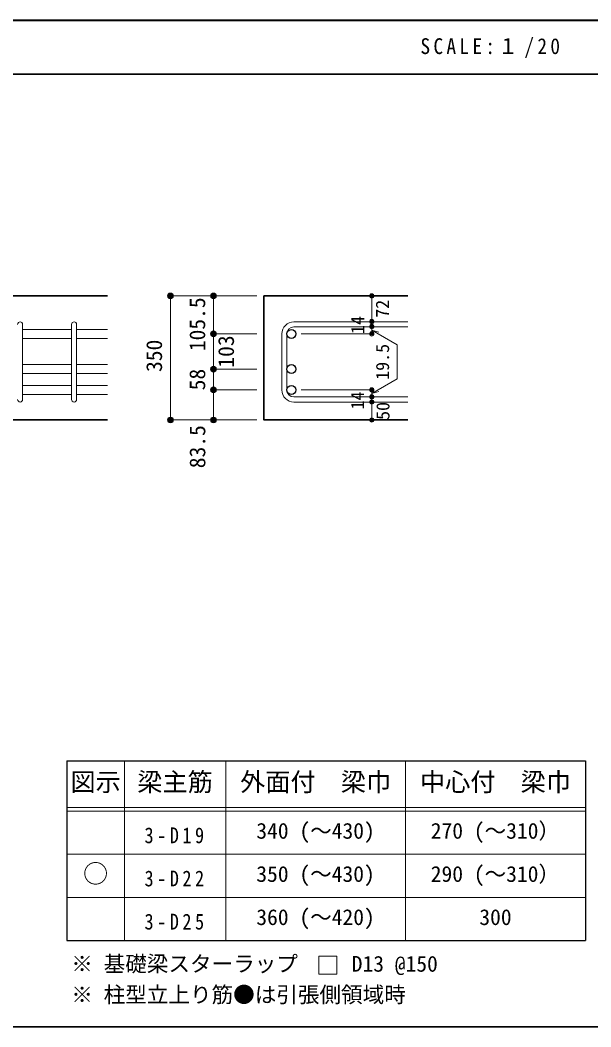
# Model space of a CAD drawing. Units: millimetres at full size, sheet at 1:20. Extents: x -3982 to 3969, y -2797 to 2801.
# Drawn here: x 835 to 2422, y 2 to 2801 of the extents above; entities that cross this region are included whole.
import ezdxf
from ezdxf.enums import TextEntityAlignment as Align

# ---------------------------------------------------------------- set-up
doc = ezdxf.new("R2010")
doc.units = ezdxf.units.MM
doc.header["$LTSCALE"] = 20
doc.header["$PDMODE"] = 32
doc.header["$PDSIZE"] = 12
for name, color, linetype, lineweight in [('6-1_躯体線', 2, 'Continuous', 35), ('6-5_梁主筋', 7, 'Continuous', 18), ('6-6_S.T.P.', 7, 'Continuous', 18), ('6-7_文字', 7, 'Continuous', 18), ('6-D_寸法', 4, 'Continuous', 9), ('6-E_枠', 7, 'Continuous', 18), ('F-0_枠', 6, 'Continuous', 40)]:
    doc.layers.add(name, color=color, linetype=linetype, lineweight=lineweight)
doc.styles.add('ＭＳ ゴシック', font='')
doc.styles.get('ＭＳ ゴシック').set_extended_font_data('MS Gothic')

msp = doc.modelspace()

# ---------------------------------------------------------------- linework, layer by layer
at = {"layer": '6-1_躯体線'}
for p, q in [((1078.29, 2034.12), (128.29, 2034.12)), ((1512.96, 2034.12), (1912.96, 2034.12)), ((1078.29, 1689.12), (678.29, 1689.12))]:
    msp.add_line(p, q, dxfattribs=at)
msp.add_lwpolyline([(1512.96, 2034.12), (1512.96, 1689.12), (1912.96, 1689.12)], dxfattribs=at)
at = {"layer": '6-5_梁主筋'}
for p, q in [((978.29, 1941.07), (842.29, 1941.07)), ((1078.29, 1941.07), (992.29, 1941.07)), ((978.29, 1916.07), (842.29, 1916.07)), ((1078.29, 1916.07), (992.29, 1916.07)), ((978.29, 1843.12), (842.29, 1843.12)), ((978.29, 1843.12), (842.29, 1843.12)), ((1078.29, 1843.12), (992.29, 1843.12)), ((978.29, 1818.12), (842.29, 1818.12)), ((1078.29, 1818.12), (992.29, 1818.12)), ((978.29, 1785.12), (842.29, 1785.12)), ((1078.29, 1785.12), (992.29, 1785.12)), ((978.29, 1760.12), (842.29, 1760.12)), ((1078.29, 1760.12), (992.29, 1760.12))]:
    msp.add_line(p, q, dxfattribs=at)
at = {"layer": '6-5_梁主筋', "color": 3, "lineweight": 25}
for centre in [(1589.46, 1928.57), (1589.46, 1830.62), (1589.46, 1772.62)]:
    msp.add_circle(centre, 12.5, dxfattribs=at)
at = {"layer": '6-6_S.T.P.'}
for p, q in [((1596.46, 1962.07), (1912.96, 1962.07)), ((842.29, 1746.12), (842.29, 1955.07)), ((978.29, 1746.12), (978.29, 1955.07)), ((992.29, 1746.12), (992.29, 1955.07)), ((1596.46, 1948.07), (1912.96, 1948.07)), ((1562.96, 1928.57), (1562.96, 1772.62)), ((1576.96, 1928.57), (1576.96, 1772.62)), ((1596.46, 1753.12), (1912.96, 1753.12)), ((1596.46, 1739.12), (1912.96, 1739.12))]:
    msp.add_line(p, q, dxfattribs=at)
for centre, radius, start, end in [((835.29, 1955.07), 7, 0, 180), ((985.29, 1955.07), 7, 0, 180), ((1596.46, 1928.57), 33.5, 90, 180), ((1596.46, 1928.57), 19.5, 90, 180), ((1596.46, 1772.62), 33.5, 180, 270), ((1596.46, 1772.62), 19.5, 180, 270), ((835.29, 1746.12), 7, 180, 0), ((985.29, 1746.12), 7, 180, 0)]:
    msp.add_arc(centre, radius, start, end, dxfattribs=at)
at = {"layer": '6-7_文字'}
msp.add_lwpolyline([(1665.29, 148.39), (1715.29, 148.39), (1715.29, 198.39), (1665.29, 198.39)], close=True, dxfattribs=at)
at = {"layer": '6-D_寸法'}
for p, q in [((1252.96, 2034.12), (1372.96, 2034.12)), ((1372.96, 2034.12), (1492.96, 2034.12)), ((1812.96, 1938.9), (1832.28, 1933.72)), ((1372.96, 1928.57), (1492.96, 1928.57)), ((1812.96, 1928.57), (1616.87, 1928.57)), ((1372.96, 1830.62), (1492.96, 1830.62)), ((1372.96, 1830.62), (1372.96, 1772.62)), ((1812.96, 1762.87), (1883.02, 1803.32)), ((1372.96, 1772.62), (1492.96, 1772.62)), ((1372.96, 1689.12), (1372.96, 1772.62)), ((1812.96, 1772.62), (1616.87, 1772.62)), ((1812.96, 1753.12), (1812.96, 1772.62)), ((1812.96, 1762.87), (1832.28, 1768.05)), ((1812.96, 1739.12), (1812.96, 1753.12)), ((1812.96, 1689.12), (1812.96, 1739.12)), ((1252.96, 1689.12), (1372.96, 1689.12)), ((1372.96, 1689.12), (1492.96, 1689.12))]:
    msp.add_line(p, q, dxfattribs=at)
for points in [[(1252.96, 2034.12), (1252.96, 1689.12), (1362.82, 1689.12)], [(1372.96, 2034.12), (1372.96, 1928.57), (1372.96, 1830.62)], [(1812.96, 1948.65), (1812.96, 1962.65), (1812.96, 2034.12)], [(1812.96, 1948.65), (1812.96, 1928.57), (1812.96, 1948.65)], [(1812.96, 1938.9), (1883.02, 1898.45), (1883.02, 1803.32)]]:
    msp.add_lwpolyline(points, dxfattribs=at)
for centre, radius in [((1252.96, 2034.12), 8), ((1252.96, 2034.12), 7.2), ((1252.96, 2034.12), 6.4), ((1252.96, 2034.12), 5.6), ((1252.96, 2034.12), 4.8), ((1252.96, 2034.12), 4), ((1252.96, 2034.12), 3.2), ((1252.96, 2034.12), 2.4), ((1252.96, 2034.12), 1.6), ((1252.96, 2034.12), 0.8), ((1372.96, 2034.12), 8), ((1372.96, 2034.12), 7.2), ((1372.96, 2034.12), 6.4), ((1372.96, 2034.12), 5.6), ((1372.96, 2034.12), 4.8), ((1372.96, 2034.12), 4), ((1372.96, 2034.12), 3.2), ((1372.96, 2034.12), 2.4), ((1372.96, 2034.12), 1.6), ((1372.96, 2034.12), 0.8), ((1812.96, 2034.12), 4), ((1812.96, 2034.12), 3.6), ((1812.96, 2034.12), 3.2), ((1812.96, 2034.12), 2.8), ((1812.96, 2034.12), 2.4), ((1812.96, 2034.12), 2), ((1812.96, 2034.12), 1.6), ((1812.96, 2034.12), 1.2), ((1812.96, 2034.12), 0.8), ((1812.96, 2034.12), 0.4), ((1812.96, 1962.65), 4), ((1812.96, 1962.65), 3.6), ((1812.96, 1962.65), 3.2), ((1812.96, 1962.65), 2.8), ((1812.96, 1962.65), 2.4), ((1812.96, 1962.65), 2), ((1812.96, 1962.65), 1.6), ((1812.96, 1962.65), 1.2), ((1812.96, 1962.65), 0.8), ((1812.96, 1962.65), 0.4), ((1372.96, 1928.57), 8), ((1372.96, 1928.57), 7.2), ((1372.96, 1928.57), 6.4), ((1372.96, 1928.57), 5.6), ((1372.96, 1928.57), 4.8), ((1372.96, 1928.57), 4), ((1372.96, 1928.57), 3.2), ((1812.96, 1948.65), 4), ((1812.96, 1928.57), 4), ((1812.96, 1948.65), 3.6), ((1812.96, 1928.57), 3.6), ((1812.96, 1948.65), 3.2), ((1812.96, 1928.57), 3.2), ((1812.96, 1948.65), 2.8), ((1812.96, 1928.57), 2.8), ((1812.96, 1948.65), 2.4), ((1812.96, 1948.65), 2), ((1812.96, 1948.65), 1.6), ((1812.96, 1948.65), 1.2), ((1812.96, 1948.65), 0.8), ((1812.96, 1948.65), 0.4), ((1372.96, 1928.57), 2.4), ((1372.96, 1928.57), 1.6), ((1372.96, 1928.57), 0.8), ((1812.96, 1928.57), 2.4), ((1812.96, 1928.57), 2), ((1812.96, 1928.57), 1.6), ((1812.96, 1928.57), 1.2), ((1812.96, 1928.57), 0.8), ((1812.96, 1928.57), 0.4), ((1372.96, 1830.62), 8), ((1372.96, 1830.62), 7.2), ((1372.96, 1830.62), 6.4), ((1372.96, 1830.62), 5.6), ((1372.96, 1830.62), 4.8), ((1372.96, 1830.62), 4), ((1372.96, 1830.62), 3.2), ((1372.96, 1830.62), 2.4), ((1372.96, 1830.62), 1.6), ((1372.96, 1830.62), 0.8), ((1372.96, 1772.62), 8), ((1372.96, 1772.62), 7.2), ((1372.96, 1772.62), 6.4), ((1372.96, 1772.62), 5.6), ((1372.96, 1772.62), 4.8), ((1372.96, 1772.62), 4), ((1372.96, 1772.62), 3.2), ((1372.96, 1772.62), 2.4), ((1372.96, 1772.62), 1.6), ((1372.96, 1772.62), 0.8), ((1812.96, 1772.62), 4), ((1812.96, 1772.62), 3.6), ((1812.96, 1772.62), 3.2), ((1812.96, 1772.62), 2.8), ((1812.96, 1772.62), 2.4), ((1812.96, 1772.62), 2), ((1812.96, 1772.62), 1.6), ((1812.96, 1772.62), 1.2), ((1812.96, 1772.62), 0.8), ((1812.96, 1772.62), 0.4), ((1812.96, 1753.12), 4), ((1812.96, 1739.12), 4), ((1812.96, 1753.12), 3.6), ((1812.96, 1739.12), 3.6), ((1812.96, 1753.12), 3.2), ((1812.96, 1739.12), 3.2), ((1812.96, 1753.12), 2.8), ((1812.96, 1739.12), 2.8), ((1812.96, 1753.12), 2.4), ((1812.96, 1739.12), 2.4), ((1812.96, 1753.12), 2), ((1812.96, 1739.12), 2), ((1812.96, 1753.12), 1.6), ((1812.96, 1739.12), 1.6), ((1812.96, 1753.12), 1.2), ((1812.96, 1739.12), 1.2), ((1812.96, 1753.12), 0.8), ((1812.96, 1739.12), 0.8), ((1812.96, 1753.12), 0.4), ((1812.96, 1739.12), 0.4), ((1252.96, 1689.12), 8), ((1252.96, 1689.12), 7.2), ((1252.96, 1689.12), 6.4), ((1252.96, 1689.12), 5.6), ((1252.96, 1689.12), 4.8), ((1252.96, 1689.12), 4), ((1252.96, 1689.12), 3.2), ((1252.96, 1689.12), 2.4), ((1252.96, 1689.12), 1.6), ((1252.96, 1689.12), 0.8), ((1372.96, 1689.12), 8), ((1372.96, 1689.12), 7.2), ((1372.96, 1689.12), 6.4), ((1372.96, 1689.12), 5.6), ((1372.96, 1689.12), 4.8), ((1372.96, 1689.12), 4), ((1372.96, 1689.12), 3.2), ((1372.96, 1689.12), 2.4), ((1372.96, 1689.12), 1.6), ((1372.96, 1689.12), 0.8), ((1812.96, 1689.12), 4), ((1812.96, 1689.12), 3.6), ((1812.96, 1689.12), 3.2), ((1812.96, 1689.12), 2.8), ((1812.96, 1689.12), 2.4), ((1812.96, 1689.12), 2), ((1812.96, 1689.12), 1.6), ((1812.96, 1689.12), 1.2), ((1812.96, 1689.12), 0.8), ((1812.96, 1689.12), 0.4)]:
    msp.add_circle(centre, radius, dxfattribs=at)
at = {"layer": '6-D_寸法', "color": 7}
for p in [(1252.96, 2034.12), (1372.96, 2034.12), (1812.96, 2034.12), (1812.96, 1962.65), (1372.96, 1928.57), (1812.96, 1948.65), (1812.96, 1928.57), (1372.96, 1830.62), (1372.96, 1772.62), (1812.96, 1772.62), (1812.96, 1753.12), (1812.96, 1739.12), (1252.96, 1689.12), (1372.96, 1689.12), (1812.96, 1689.12)]:
    msp.add_point(p, dxfattribs=at)
at = {"layer": '6-E_枠', "color": 3, "lineweight": 25}
for p, q in [((965.14, 741.85), (965.14, 241.85)), ((965.14, 741.85), (2406.83, 741.85)), ((2406.83, 741.85), (2406.83, 241.85)), ((965.14, 241.85), (2406.83, 241.85))]:
    msp.add_line(p, q, dxfattribs=at)
at = {"layer": '6-E_枠'}
for p, q in [((1125.14, 741.85), (1125.14, 241.85)), ((1406.83, 741.85), (1406.83, 241.85)), ((1906.83, 741.85), (1906.83, 241.85)), ((965.14, 611.85), (2406.83, 611.85)), ((965.14, 601.85), (2406.83, 601.85)), ((965.14, 481.85), (2406.83, 481.85)), ((965.14, 361.85), (2406.83, 361.85))]:
    msp.add_line(p, q, dxfattribs=at)
at = {"layer": 'F-0_枠'}
msp.add_line((-3981.92, 2800.77), (3969.4, 2800.77), dxfattribs=at)
at = {"layer": 'F-0_枠', "color": 2, "lineweight": 35}
for p, q in [((-3981.92, 2650.77), (2482.4, 2650.77)), ((2482.4, 1.97), (-3981.92, 1.97))]:
    msp.add_line(p, q, dxfattribs=at)

# ---------------------------------------------------------------- texts
at = {"layer": '6-7_文字', "color": 2, "style": 'ＭＳ ゴシック'}
for s, p in [('図示', (975.14, 641.85)), ('梁主筋', (1160.98, 641.85)), ('外面付\u3000梁巾', (1446.83, 641.85)), ('中心付\u3000梁巾', (1946.83, 641.85)), ('○', (1010.14, 386.85))]:
    msp.add_text(s, height=51.32, dxfattribs=at).set_placement(p, align=Align.BOTTOM_LEFT)
at = {"layer": '6-7_文字', "style": 'ＭＳ ゴシック'}
for s, p in [('340 (～430)', (1491.83, 511.85)), ('270 (～310）', (1976.83, 511.85)), ('350 (～430)', (1491.83, 391.85)), ('290 (～310）', (1976.83, 391.85)), ('360 (～420)', (1491.83, 271.85)), ('300', (2111.83, 271.85)), ('※ 基礎梁スターラップ     D13 @150', (977.51, 142.13)), ('※ 柱型立上り筋●は引張側領域時', (977.51, 56.45))]:
    msp.add_text(s, height=43.99, dxfattribs=at).set_placement(p, align=Align.BOTTOM_LEFT)
at = {"layer": '6-7_文字', "color": 2, "insert": (1948.17, 2695.77), "char_height": 43.99, "attachment_point": 7, "style": 'ＭＳ ゴシック'}
msp.add_mtext('\\T1.34;\\W0.9;SCALE:１/20', dxfattribs=at)
at = {"layer": '6-7_文字', "char_height": 43.99, "attachment_point": 7, "style": 'ＭＳ ゴシック'}
for s, insert in [('\\T1.38;\\W0.85;3-D19', (1180.98, 511.85)), ('\\T1.38;\\W0.85;3-D22', (1180.98, 391.85)), ('\\T1.38;\\W0.85;3-D25', (1180.98, 271.85))]:
    msp.add_mtext(s, dxfattribs=dict(at, insert=insert))
at = {"layer": '6-D_寸法', "style": 'ＭＳ ゴシック'}
for s, height, p in [('105.5', 43.99, (1362.96, 1880.39)), ('72', 36.66, (1871.59, 1973.28)), ('14', 36.66, (1802.96, 1928.18)), ('350', 43.99, (1242.96, 1822.62)), ('103', 43.99, (1442.96, 1834.6)), ('19.5', 36.66, (1871.94, 1800.89)), ('58', 43.99, (1362.96, 1771.62)), ('14', 36.66, (1802.56, 1718.44)), ('50', 36.66, (1873.07, 1689.36)), ('83.5', 43.99, (1363.27, 1555.01))]:
    msp.add_text(s, height=height, rotation=90, dxfattribs=at).set_placement(p, align=Align.BOTTOM_LEFT)

doc.saveas('drawing.dxf')
